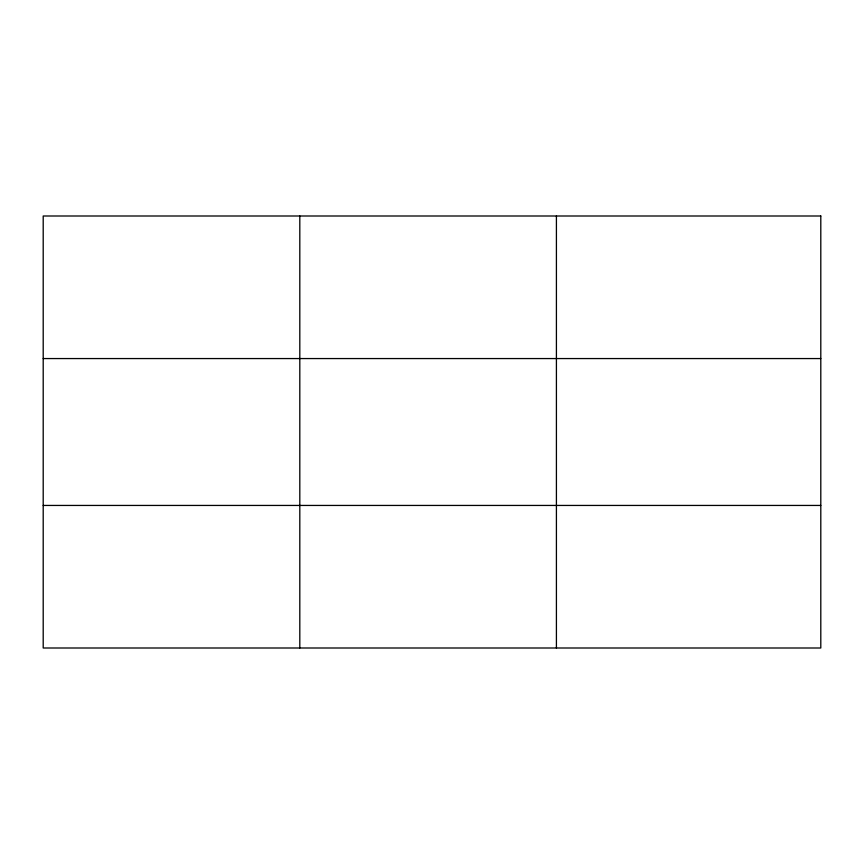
<?xml version="1.0" encoding="UTF-8"?>
<svg xmlns="http://www.w3.org/2000/svg" width="864" height="864" viewBox="0 0 864 864"><rect width="100%" height="100%" fill="white"/><g stroke="black" fill="none" stroke-linecap="round" stroke-linejoin="round"><path stroke-width="1.3" d="M299.808 648L299.808 216M556.416 648L556.416 216M43.2 358.56L820.8 358.56M43.2 505.44L820.8 505.44M820.8 216L43.2 216L43.2 648L820.8 648L820.8 216"/></g></svg>
